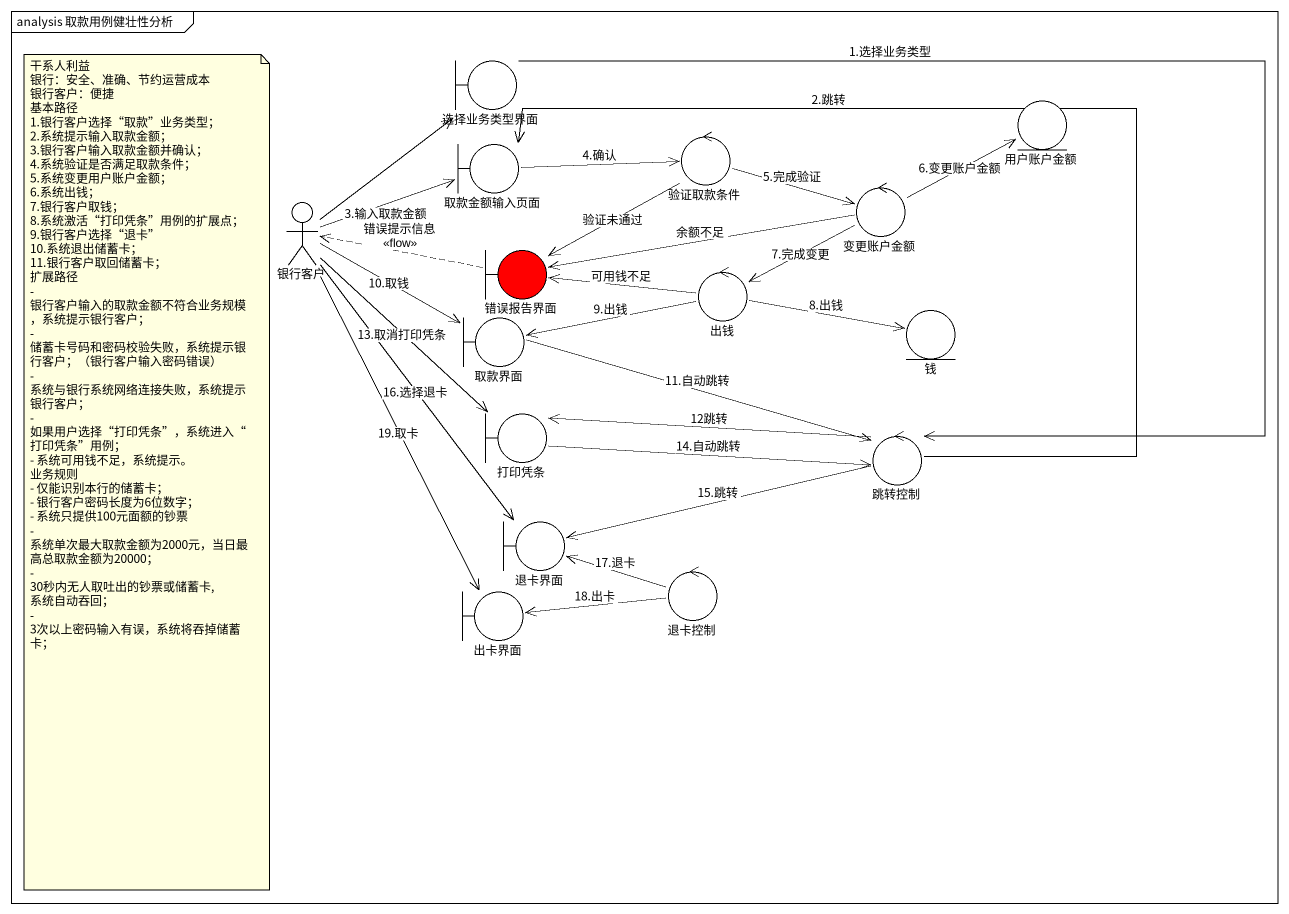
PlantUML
@startuml
mainframe analysis 取款用例健壮性分析
boundary 选择业务类型界面
control 验证取款条件
entity 用户账户金额
boundary 取款金额输入页面
actor 银行客户
control 变更账户金额
boundary 错误报告界面 #FF0000
control 出钱
boundary 取款界面
entity 钱
boundary 打印凭条
control 跳转控制
boundary 退卡界面
control 退卡控制
boundary 出卡界面
选择业务类型界面 --> 跳转控制 : 1.选择业务类型
验证取款条件 -right-> 变更账户金额 : 5.完成验证
验证取款条件 --> 错误报告界面 : 验证未通过
取款金额输入页面 -right-> 验证取款条件 : 4.确认
银行客户 -up-> 选择业务类型界面
银行客户 -right-> 取款金额输入页面 : 3.输入取款金额
银行客户 -right-> 取款界面 : 10.取钱
银行客户 --> 打印凭条 : 13.取消打印凭条
银行客户 --> 退卡界面 : 16.选择退卡
银行客户 --> 出卡界面 : 19.取卡
变更账户金额 -right-> 用户账户金额 : 6.变更账户金额
变更账户金额 -left-> 错误报告界面 : 余额不足
变更账户金额 -left-> 出钱 : 7.完成变更
错误报告界面 .left.> 银行客户 : 错误提示信息\n<<flow>>
出钱 -left-> 错误报告界面 : 可用钱不足
出钱 -left-> 取款界面 : 9.出钱
出钱 -right-> 钱 : 8.出钱
取款界面 -right-> 跳转控制 : 11.自动跳转
打印凭条 -right-> 跳转控制 : 14.自动跳转
跳转控制 -up-> 取款金额输入页面 : 2.跳转
跳转控制 -left-> 打印凭条 : 12跳转
跳转控制 -left-> 退卡界面 : 15.跳转
退卡控制 -left-> 退卡界面 : 17.退卡
退卡控制 -left-> 出卡界面 : 18.出卡
note as N1
  干系人利益
  银行：安全、准确、节约运营成本
  银行客户：便捷
  基本路径
  1.银行客户选择“取款”业务类型；
  2.系统提示输入取款金额；
  3.银行客户输入取款金额并确认；
  4.系统验证是否满足取款条件；
  5.系统变更用户账户金额；
  6.系统出钱；
  7.银行客户取钱；
  8.系统激活“打印凭条”用例的扩展点；
  9.银行客户选择“退卡”
  10.系统退出储蓄卡；
  11.银行客户取回储蓄卡；
  扩展路径
  - 银行客户输入的取款金额不符合业务规模，系统提示银行客户；
  - 储蓄卡号码和密码校验失败，系统提示银行客户；（银行客户输入密码错误）
  - 系统与银行系统网络连接失败，系统提示银行客户；
  - 如果用户选择“打印凭条”，系统进入“打印凭条”用例；
  - 系统可用钱不足，系统提示。
  业务规则
  - 仅能识别本行的储蓄卡；
  - 银行客户密码长度为6位数字；
  - 系统只提供100元面额的钞票
  - 系统单次最大取款金额为2000元，当日最高总取款金额为20000；
  - 30秒内无人取吐出的钞票或储蓄卡,系统自动吞回；
  - 3次以上密码输入有误，系统将吞掉储蓄卡；
end note
@enduml
